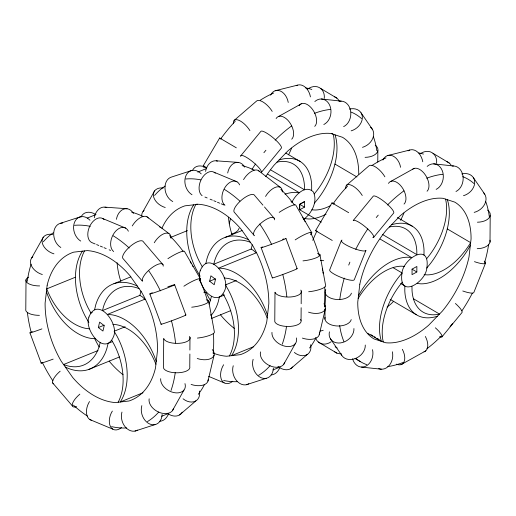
<?xml version="1.0" encoding="UTF-8"?>
<svg xmlns="http://www.w3.org/2000/svg" width="516" height="516" viewBox="0 0 516 516"><rect width="100%" height="100%" fill="white"/><g stroke="black" fill="none" stroke-linecap="round" stroke-linejoin="round"><path stroke-width="0.77" d="M311.658 190.314L311.683 185.302A58.089 33.83 -59.6 0 0 279.111 159.966M423.997 255.168L424.023 250.163A58.089 33.83 -59.6 0 0 391.45 224.821M26.019 279.736L25.8 309.142A13.242 5.45 0.4 0 0 39.416 315.334M189.869 354.034L189.772 366.753A13.242 5.45 0.4 0 1 178.259 372.758A13.242 5.45 0.4 0 1 163.495 367.927L163.714 338.522A13.242 5.45 0.4 0 0 179.62 343.282A13.242 5.45 0.4 0 0 189.507 336.413M189.894 350.061L189.991 337.348M301.054 320.43L301.15 307.71M301.183 303.737L301.273 291.024M304.492 207.122L299.68 204.297L299.693 209.799L304.492 207.122L304.537 201.601L299.693 204.349M324.97 319.23L325.048 308.8M325.067 306.394L325.17 292.765M377.777 162.056L377.86 150.827M416.831 271.984L416.876 266.462L412.071 269.139L412.032 274.66L416.831 271.984L412.02 269.152M490 242.152L490.2 215.688M98.343 327.544L99.62 322.132L104.213 325.641L102.936 331.053L98.343 327.544L104.213 325.164M209.625 281.22L210.902 275.808L215.495 279.317L214.217 284.729L209.625 281.22L215.495 278.84M207.974 381.047L214.101 355.111M319.256 334.723L325.383 308.787M94.57 309.768L95.737 304.859A58.089 37.584 67.9 0 1 137.308 286.09M205.852 263.444L207.019 258.535A58.089 37.584 67.9 0 1 248.589 239.766M100.194 342.572L99.046 346.855A53.954 34.907 67.9 0 1 63.565 364.541L98.04 350.532M139.088 288.618A53.954 34.907 67.9 0 0 103.606 306.298L102.458 310.58L139.868 295.378L141.016 291.101M211.476 296.249L210.328 300.531A53.954 34.907 67.9 0 1 208.961 304.118M250.376 242.294A53.954 34.907 67.9 0 0 214.895 259.974L213.74 264.257L251.15 249.054L252.305 244.778M341.353 240.598L329.672 269.933A13.242 2.741 21.7 0 0 341.063 277.395A13.242 2.741 21.7 0 0 354.286 279.685L365.967 250.35A13.242 2.741 21.7 0 1 351.144 247.403A13.242 2.741 21.7 0 1 342.005 240.095M485.543 263.089L473.862 292.424A13.242 2.741 21.7 0 1 462.781 290.985M291.759 202.704C294.849 195.222 305.588 184.167 313.373 191.946C317.985 201.685 311.606 213.437 303.66 219.403M31.721 257.877L43.338 237.173M143.003 211.554L154.619 190.849M172.363 410.768L183.98 390.064M283.645 364.444L295.262 343.74M204.613 166.642L203.24 165.804L219.655 138.017L236.322 147.821M316.953 231.503L315.579 230.658L331.994 202.878L348.661 212.682M314.257 193.952L317.572 189.765A53.954 31.424 -59.6 0 0 333.22 134.257L331.846 133.451M402.228 282.258L398.913 286.451A53.954 31.424 -59.6 0 0 383.265 341.953M426.597 258.813L429.912 254.62A53.954 31.424 -59.6 0 0 445.56 199.118M314.373 203.233L318.166 198.615A58.089 33.83 -59.6 0 0 335.019 134.844M426.713 268.094L430.505 263.476A58.089 33.83 -59.6 0 0 447.359 199.705M240.869 155.677L260.896 131.335A13.242 2.832 39.5 0 1 272.977 137.637A13.242 2.832 39.5 0 1 281.317 148.189L261.283 172.531A13.242 2.832 39.5 0 0 251.595 160.895A13.242 2.832 39.5 0 0 240.727 156.516M373.623 237.392L393.656 213.05A13.242 2.832 39.5 0 0 385.317 202.491A13.242 2.832 39.5 0 0 373.236 196.19L353.208 220.532A13.242 2.832 39.5 0 1 366.605 227.956A13.242 2.832 39.5 0 1 372.791 237.65M441.928 336.909L461.962 312.567A13.242 2.832 39.5 0 0 455.402 303.479M393.676 301.221L391.483 303.479A79.438 46.266 -59.6 0 1 387.084 307.065M234.122 120.441L256.4 101.201A13.242 5.424 49.2 0 1 272.209 111.391M346.462 185.296L368.74 166.055A13.242 5.424 49.2 0 1 384.884 176.807M179.581 414.935L195.886 400.88M290.863 368.611L307.168 354.557M278.704 116.416L301.718 103.587M304.537 201.601L299.731 204.278L299.693 209.799L321.294 222.151M391.044 181.271L414.058 168.442M401.016 364.664L425.771 350.861M197.763 172.086L206.568 168.513M87.217 218.113L96.015 214.533M197.254 203.988L195.783 204.588A53.954 34.907 67.9 0 0 199.531 261.812L202.369 266.927M170.493 237.483L187.366 230.626M75.349 277.247L46.737 288.87A53.954 34.907 67.9 0 0 85.972 328.408L89.726 328.84M225.215 237.373L242.088 230.517M113.933 283.697L130.806 276.84M90.861 312.844L92.325 312.251M144.796 299.228L107.386 314.431L111.579 314.754A58.089 37.584 67.9 0 1 156.232 361.516M236.431 280.452L225.428 284.922L228.453 290.147A58.089 37.584 67.9 0 1 231.542 355.679L253.543 346.739M125.149 326.77L114.146 331.246L117.171 336.471A58.089 37.584 67.9 0 1 120.254 402.003L142.996 392.76M224.505 294.978L219.371 297.068L218.197 301.97A58.089 37.584 67.9 0 1 211.083 315.463M112.488 341.605L108.089 343.392L106.915 348.294A58.089 37.584 67.9 0 1 65.351 367.07M211.741 318.366L230.813 310.613M88.72 369.456L119.531 356.937M272.932 369.94L279.537 367.257M161.65 416.264L168.255 413.58M191.849 170.461L171.957 176.911A13.242 10.081 72 0 0 164.972 188.14A13.242 10.081 72 0 0 172.776 201.562M60.675 223.228L80.567 216.785M246.338 384.749L266.23 378.299M135.057 431.073L154.948 424.623M275.189 90.726L297.371 85.179M387.529 155.587L409.71 150.04M290.979 201.44L292.34 201.524M311.806 209.831L315.212 210.031A53.954 31.424 -59.6 0 0 330.814 205.478M404.679 266.379L401.274 266.179A53.954 31.424 -59.6 0 0 358.181 298.429M424.146 274.693L427.551 274.893A53.954 31.424 -59.6 0 0 470.644 242.643L447.269 228.917M216.262 160.824L238.379 162.417M104.974 207.148L127.097 208.741M203.755 292.185L206.548 292.398M95.266 338.722L91.074 338.406A58.089 37.584 67.9 0 1 46.421 291.643M304.788 218.597L308.555 218.984A58.089 33.83 -59.6 0 0 326.08 214.172M417.128 283.458L420.895 283.845A58.089 33.83 -59.6 0 0 470.328 245.416M321.333 98.995L341.166 101.117M433.672 163.856L453.506 165.971M361.51 367.089L381.343 369.204M224.208 277.989L227.969 278.421A53.954 34.907 67.9 0 1 267.198 317.959M112.927 324.312L116.687 324.745A53.954 34.907 67.9 0 1 155.916 364.283M214.127 172.26L236.973 181.787M204.936 197.028L207.148 197.95M210.096 199.176L212.308 200.098M213.779 200.718L215.991 201.64M217.462 202.253L219.674 203.175M221.145 203.788L224.092 205.02M102.845 218.584L125.685 228.111M95.131 243.965L91.448 242.423A13.242 8.495 -67.3 0 1 90.255 225.253A13.242 8.495 -67.3 0 1 104.051 219.5M96.602 244.578L98.814 245.5M100.285 246.113L102.497 247.035M103.968 247.654L106.18 248.577M109.128 249.809L110.598 250.421M208.632 376.377L224.105 382.833M89.978 419.624L112.817 429.157M203.24 165.804L206.787 167.861M315.579 230.658L332.246 240.462M334.929 164.056L356.93 176.975M397.43 217.494L412.555 226.376M285.78 153.039L300.215 161.514M382.498 234.464L416.863 254.652L416.78 250.266A53.954 31.424 -59.6 0 0 389.328 227.008M270.842 170.009L304.524 189.798L304.434 185.405A53.954 31.424 -59.6 0 0 276.989 162.147M380.073 239.037L411.691 257.613L407.93 257.226A58.089 33.83 -59.6 0 0 358.497 295.655M267.733 174.176L299.351 192.752L295.591 192.365A58.089 33.83 -59.6 0 0 285.025 194.151M393.173 267.727L402.112 272.977L398.32 277.595A58.089 33.83 -59.6 0 0 381.459 341.366L367.715 333.291M400.706 283.478L404.828 285.903L404.802 290.908A58.089 33.83 -59.6 0 0 437.375 316.244M413.374 298.719L439.497 314.063A53.954 31.424 -59.6 0 1 412.045 290.805L411.962 286.412M390.148 299.351L416.27 314.695M251.15 249.054L253.479 250.421L256.078 252.905L218.668 268.107L222.86 268.43A58.089 37.584 67.9 0 1 267.514 315.192M370.888 334.684L372.952 335.897M374.326 336.703L375.7 337.509M377.08 338.322L379.137 339.528M335.103 346.784L337.167 347.997M355.04 358.491L360.536 361.722M139.868 295.378L142.19 296.745L145.286 299.699M433.04 153.342L449.172 162.985M320.7 88.488L336.832 98.124M318.308 342.018L336.845 353.105M333.368 203.717L331.994 202.878M221.029 138.862L219.655 138.017M258.252 170.467L280.259 187.282M146.97 216.791L168.977 233.606M262.934 205.149L254.652 195.487A13.242 4.631 -40.6 0 0 242.346 199.357A13.242 4.631 -40.6 0 0 234.045 211.928L253.711 234.89M264.482 206.961L274.319 218.442M163.037 264.766L143.371 241.81A13.242 4.631 -40.6 0 0 131.064 245.68A13.242 4.631 -40.6 0 0 122.763 258.252L142.429 281.214A13.242 4.631 -40.6 0 1 152.091 267.598A13.242 4.631 -40.6 0 1 163.204 266.172M52.729 382.975L72.395 405.931M210.67 300.77L209.877 299.648A79.438 51.394 67.9 0 1 206.129 292.669M220.513 314.702L221.435 316.011A79.438 51.394 67.9 0 0 234.354 328.447M99.388 347.094L98.595 345.972A79.438 51.394 67.9 0 1 94.493 338.277M109.231 361.026L110.153 362.335A79.438 51.394 67.9 0 0 123.072 374.771M473.411 177.691L484.743 194.197M361.071 112.836L372.404 129.335M330.363 338.715L341.695 355.221M311.793 232.703L295.803 205.168A13.242 2.154 -30.2 0 0 279.195 212.366M200.511 279.027L184.515 251.492A13.242 2.154 -30.2 0 0 167.913 258.684M200.169 276.241L196.77 270.365A58.089 37.584 67.9 0 1 193.681 204.826M88.887 322.565L85.488 316.689A58.089 37.584 67.9 0 1 82.399 251.15M223.08 293.985L225.685 298.7A53.954 34.907 67.9 0 1 229.433 355.924M111.798 340.308L114.404 345.023A53.954 34.907 67.9 0 1 118.151 402.248M91.087 313.251L88.249 308.136A53.954 34.907 67.9 0 1 84.501 250.911M285.916 238.405L297.145 268.636M261.128 247.654L272.358 277.885M174.634 284.729L185.863 314.96M149.846 293.978L161.076 324.209M29.947 332.859L41.177 363.09M319.933 254.627L325.635 285.496A13.242 3.07 -10.5 0 1 308.678 291.753M208.651 300.951L214.353 331.82A13.242 3.07 -10.5 0 1 197.396 338.077M185.263 315.05A13.242 0.471 -20.4 0 1 174.144 319.843A13.242 0.471 -20.4 0 1 161.321 323.983M170.525 285.903A13.242 0.471 -20.4 0 1 171.718 286.167A13.242 0.471 -20.4 0 1 154.503 292.617A13.242 0.471 -20.4 0 1 152.317 292.733M167.855 286.819A13.242 0.471 -20.4 0 1 169.906 286.109M116.403 219.319A13.242 9.617 -85.9 0 1 123.834 209.09A13.242 9.617 -85.9 0 1 133.457 213.463M94.286 217.726A13.242 9.617 -85.9 0 1 106.818 207.638M182.245 412.142A13.242 9.862 49.2 0 1 167.294 413.258M199.408 391.044A13.242 9.862 49.2 0 1 195.196 401.248A13.242 9.862 49.2 0 1 183.057 398.791M81.128 216.952A13.242 9.862 49.2 0 1 95.15 214.198M168.7 413.451A13.242 9.617 -85.9 0 1 159.857 421.237M208.135 379.75A13.242 7.463 13.3 0 1 191.114 384.42M212.257 349.571A13.242 7.463 13.3 0 1 211.521 358.181A13.242 7.463 13.3 0 1 197.241 358.485M126.536 427.958A105.915 68.525 67.9 0 1 111.566 426.629M87.346 416.031A105.915 68.525 67.9 0 1 73.44 405.157M52.864 380.827A105.915 68.525 67.9 0 1 42.622 363.019M31.16 332.259A105.915 68.525 67.9 0 1 27.38 312.554M27.296 281.362A105.915 68.525 67.9 0 1 31.128 264.192M43.325 241.765A105.915 68.525 67.9 0 1 53.245 232.839M74.51 225.318A105.915 68.525 67.9 0 1 90.306 226.356M113.23 235.806A105.915 68.525 67.9 0 1 129.213 248.002M148.898 271.01A105.915 68.525 67.9 0 1 160.386 290.85M171.493 320.894A105.915 68.525 67.9 0 1 175.55 342.998M175.253 372.584A105.915 68.525 67.9 0 1 171.002 390.515M158.805 412A105.915 68.525 67.9 0 1 147.408 421.598M131.638 212.121A105.915 68.525 67.9 0 1 142.945 216.417M159.444 226.711A105.915 68.525 67.9 0 1 160.65 227.659M169.558 235.593A105.915 68.525 67.9 0 1 183.103 251.292M190.21 261.831A105.915 68.525 67.9 0 1 191.043 263.192M192.262 265.25A105.915 68.525 67.9 0 1 193.029 266.591M199.492 279.246A105.915 68.525 67.9 0 1 207.832 301.776M210.889 314.289A105.915 68.525 67.9 0 1 211.192 315.844M211.334 316.611A105.915 68.525 67.9 0 1 211.618 318.204M213.43 333.362A105.915 68.525 67.9 0 1 213.134 353.376M204.368 384.736A105.915 68.525 67.9 0 1 198.267 394.314M113.662 251.544A13.242 8.495 -67.3 0 1 114.384 232.755A13.242 8.495 -67.3 0 1 128.381 231.213M120.847 281.355A53.954 34.907 67.9 0 1 117.106 262.754M183.902 286.219A13.242 2.154 -30.2 0 1 197.235 279.233A13.242 2.154 -30.2 0 1 199.215 281.007M154.258 242.752A13.242 6.798 -52.6 0 1 165.049 233.348A13.242 6.798 -52.6 0 1 171.015 238.295M132.257 225.937A13.242 6.798 -52.6 0 1 148.253 218.029M91.338 420.218A13.242 8.495 -67.3 0 1 89.5 401.545M121.492 427.577A13.242 8.495 -67.3 0 1 110.553 426.726A13.242 8.495 -67.3 0 1 112.34 411.078M206.219 299.867A13.242 3.07 -10.5 0 1 206.258 303.524A13.242 3.07 -10.5 0 1 191.694 307.201M80.728 241.069A13.242 10.081 72 0 1 74.672 221.983A13.242 10.081 72 0 1 89.945 220.222M60.836 247.512A13.242 10.081 72 0 1 53.728 232.787A13.242 10.081 72 0 1 62.668 223.035M39.642 285.929A13.242 5.45 0.4 0 1 27.425 282.923A13.242 5.45 0.4 0 1 28.58 277.131M53.548 383.859A13.242 4.631 -40.6 0 1 60.166 371.204M76.71 406.724A13.242 4.631 -40.6 0 1 72.382 403.963A13.242 4.631 -40.6 0 1 79.838 394.166M173.453 408.691A13.242 8.972 29.3 0 1 159.16 412.329A13.242 8.972 29.3 0 1 149.163 398.803M184.973 383.601A13.242 8.972 29.3 0 1 173.995 392.605A13.242 8.972 29.3 0 1 160.682 378.705M53.941 253.84A13.242 8.972 29.3 0 1 42.08 241.533A13.242 8.972 29.3 0 1 52.8 234.399M42.331 274.538A13.242 8.972 29.3 0 1 31.682 266.295A13.242 8.972 29.3 0 1 32.837 256.736M137.508 430.105A13.242 10.081 72 0 1 125.375 427.074A13.242 10.081 72 0 1 121.957 412.078M162.101 414.496A13.242 10.081 72 0 1 149.692 423.984A13.242 10.081 72 0 1 141.848 405.628M41.919 328.885A13.242 0.471 -20.4 0 1 31.179 332.588A13.242 0.471 -20.4 0 1 32.276 331.665M53.148 359.117A13.242 0.471 -20.4 0 1 42.389 362.38M296.545 268.733A13.242 0.471 -20.4 0 1 285.425 273.519A13.242 0.471 -20.4 0 1 272.603 277.66M285.322 238.495A13.242 0.471 -20.4 0 1 272.571 243.887A13.242 0.471 -20.4 0 1 262.45 246.906M282.581 239.327A13.242 0.471 -20.4 0 1 283.923 238.895M227.685 172.995A13.242 9.617 -85.9 0 1 235.115 162.766A13.242 9.617 -85.9 0 1 244.739 167.139M205.568 171.402A13.242 9.617 -85.9 0 1 217.494 161.095M292.798 366.908A13.242 9.862 49.2 0 1 278.034 366.521M310.69 344.72A13.242 9.862 49.2 0 1 306.478 354.924A13.242 9.862 49.2 0 1 294.339 352.467M192.41 170.628A13.242 9.862 49.2 0 1 206.432 167.874M279.982 367.128A13.242 9.617 -85.9 0 1 271.139 374.913M319.346 332.755A13.242 7.463 13.3 0 1 302.395 338.096M323.971 303.743A13.242 7.463 13.3 0 1 322.539 312.012A13.242 7.463 13.3 0 1 308.523 312.161M237.012 381.672A105.915 68.525 67.9 0 1 223.628 380.479M154.606 195.441A105.915 68.525 67.9 0 1 165.191 186.076M185.792 178.994A105.915 68.525 67.9 0 1 200.814 179.871M224.512 189.482A105.915 68.525 67.9 0 1 239.908 201.137M259.729 224.028A105.915 68.525 67.9 0 1 271.668 244.526M282.774 274.57A105.915 68.525 67.9 0 1 286.832 296.681M286.535 326.26A105.915 68.525 67.9 0 1 282.284 344.191M270.087 365.676A105.915 68.525 67.9 0 1 258.69 375.274M242.133 165.584A105.915 68.525 67.9 0 1 254.227 170.093M280.839 189.269A105.915 68.525 67.9 0 1 294.384 204.968M302.737 217.552A105.915 68.525 67.9 0 1 305.079 221.628M310.774 232.922A105.915 68.525 67.9 0 1 319.114 255.452M322.326 268.746A105.915 68.525 67.9 0 1 322.616 270.287M322.9 271.88A105.915 68.525 67.9 0 1 323.171 273.48M324.712 287.038A105.915 68.525 67.9 0 1 324.422 307.052M315.998 337.728A105.915 68.525 67.9 0 1 309.555 347.99M213.598 353.254A79.438 51.394 67.9 0 0 226.634 356.246L240.25 354.673A79.438 51.394 67.9 0 0 266.778 321.649L268.83 303.718A79.438 51.394 67.9 0 0 252.75 245.661L241.191 229.298A79.438 51.394 67.9 0 0 198.589 204.265L184.973 205.832A79.438 51.394 67.9 0 0 161.889 228.388M224.944 205.22A13.242 8.495 -67.3 0 1 225.666 186.431A13.242 8.495 -67.3 0 1 239.663 184.889M202.104 195.693A13.242 8.495 -67.3 0 1 201.82 178.433A13.242 8.495 -67.3 0 1 215.333 173.176M232.135 235.032A53.954 34.907 67.9 0 1 228.453 217.223M295.184 239.895A13.242 2.154 -30.2 0 1 308.516 232.91A13.242 2.154 -30.2 0 1 310.497 234.683M265.54 196.428A13.242 6.798 -52.6 0 1 276.337 187.024A13.242 6.798 -52.6 0 1 282.297 191.978M243.539 179.613A13.242 6.798 -52.6 0 1 259.535 171.705M232.78 381.253A13.242 8.495 -67.3 0 1 221.841 380.402A13.242 8.495 -67.3 0 1 223.621 364.754M317.501 253.543A13.242 3.07 -10.5 0 1 317.54 257.2A13.242 3.07 -10.5 0 1 302.982 260.877M192.01 194.745A13.242 10.081 72 0 1 185.954 175.659A13.242 10.081 72 0 1 201.234 173.898M284.735 362.367A13.242 8.972 29.3 0 1 270.049 365.838A13.242 8.972 29.3 0 1 260.586 351.899M296.429 337.941A13.242 8.972 29.3 0 1 284.877 346.197A13.242 8.972 29.3 0 1 271.964 332.381M165.223 207.516A13.242 8.972 29.3 0 1 153.387 195.532A13.242 8.972 29.3 0 1 163.282 187.966M141.765 216.101A13.242 8.972 29.3 0 1 144.125 210.412M248.789 383.781A13.242 10.081 72 0 1 236.657 380.75A13.242 10.081 72 0 1 233.238 365.754M273.383 368.172A13.242 10.081 72 0 1 260.973 377.66A13.242 10.081 72 0 1 253.13 359.304M300.57 319.494A13.242 5.45 0.4 0 1 290.682 326.364A13.242 5.45 0.4 0 1 274.776 321.603L274.996 292.198A13.242 5.45 0.4 0 0 290.901 296.958A13.242 5.45 0.4 0 0 300.796 290.089M254.582 235.735A13.242 4.631 -40.6 0 1 262.012 222.312A13.242 4.631 -40.6 0 1 274.486 219.848M427.171 166.391A13.242 10.41 -83.9 0 1 442.302 170.732A13.242 10.41 -83.9 0 1 436.149 189.385M452.139 166.042A13.242 10.41 -83.9 0 1 462.987 176.066A13.242 10.41 -83.9 0 1 455.983 191.5M487.575 210.07A13.242 7.579 0.4 0 1 489.026 217.952A13.242 7.579 0.4 0 1 477.423 222.209M490 240.172A13.242 7.579 0.4 0 1 477.223 248.673M435.369 327.815A13.242 2.832 39.5 0 1 439.542 336.767M365.27 345.043A13.242 10.385 -34.5 0 1 355.143 358.601A13.242 10.385 -34.5 0 1 341.095 353.995M353.931 328.544A13.242 10.385 -34.5 0 1 340.573 342.908A13.242 10.385 -34.5 0 1 329.427 331.827M461.781 173.937A13.242 10.385 -34.5 0 1 474.675 181.606A13.242 10.385 -34.5 0 1 463.497 195.706M483.453 192.616A13.242 10.385 -34.5 0 1 484.892 203.781A13.242 10.385 -34.5 0 1 474.178 212.386M392.366 351.789A13.242 10.41 -83.9 0 1 389.393 365.244A13.242 10.41 -83.9 0 1 378.686 368.618M372.533 349.667A13.242 10.41 -83.9 0 1 365.567 366.289A13.242 10.41 -83.9 0 1 352.583 358.755M484.24 261.109A13.242 2.741 21.7 0 1 474.462 261.657M351.222 319.623A13.242 7.579 0.4 0 1 336.168 325.918A13.242 7.579 0.4 0 1 325.035 317.25M351.422 293.159A13.242 7.579 0.4 0 1 335.232 299.325A13.242 7.579 0.4 0 1 325.77 289.502M312.773 240.346A105.915 61.688 -59.6 0 1 316.895 231.045M332.968 203.846A105.915 61.688 -59.6 0 1 347.597 186.057M372.036 165.436A105.915 61.688 -59.6 0 1 385.974 157.896M418.805 152.923A105.915 61.688 -59.6 0 1 423.423 154.071M462.755 176.653A105.915 61.688 -59.6 0 1 473.875 183.457M485.814 201.788A105.915 61.688 -59.6 0 1 489.245 216.281M488.684 244.171A105.915 61.688 -59.6 0 1 484.524 262.947M472.34 293.191A105.915 61.688 -59.6 0 1 461.897 310.864M452.59 323.506A105.915 61.688 -59.6 0 1 450.055 326.57M441.315 336.09A105.915 61.688 -59.6 0 1 426.906 348.745M402.815 362.574A105.915 61.688 -59.6 0 1 387.71 366.586M366.799 364.689A105.915 61.688 -59.6 0 1 356.137 358.626M343.895 341.56A105.915 61.688 -59.6 0 1 339.683 325.57M339.799 299.332A105.915 61.688 -59.6 0 1 344.295 278.118M348.726 265.089A105.915 61.688 -59.6 0 1 349.893 262.147M355.763 249.293A105.915 61.688 -59.6 0 1 367.818 228.891M376.235 217.559A105.915 61.688 -59.6 0 1 378.247 215.12M387.51 204.981A105.915 61.688 -59.6 0 1 403.886 190.868M426.738 178.214A105.915 61.688 -59.6 0 1 442.722 174.292M382.904 160.031A13.242 9.346 76 0 1 392.586 155.832A13.242 9.346 76 0 1 400.597 167.3M408.053 150.872A13.242 9.346 76 0 1 422.778 161.76M403.938 213.005A53.954 31.424 -59.6 0 1 400.564 220.313M402.338 349.3A13.242 7.643 60.9 0 1 404.183 361.548A13.242 7.643 60.9 0 1 396.546 364.154M425.352 336.471A13.242 7.643 60.9 0 1 424.029 351.835M388.458 183.399A13.242 7.643 60.9 0 1 401.674 186.863A13.242 7.643 60.9 0 1 404.054 204.072M412.342 169.467A13.242 7.643 60.9 0 1 425.358 174.963A13.242 7.643 60.9 0 1 427.067 191.243M420.192 153.833A13.242 10.765 -59.1 0 1 431.879 152.549A13.242 10.765 -59.1 0 1 436.607 163.237M446.733 161.585A13.242 10.765 -59.1 0 1 451.081 165.107M323.216 330.272A13.242 9.294 -14.5 0 1 319.856 331.085M341.108 353.731A13.242 10.765 -59.1 0 1 334.439 351.654M331.117 341.779A13.242 10.765 -59.1 0 1 315.476 337.838M323.738 260.696A13.242 5.341 12 0 1 320.384 260.328M345.797 188.624A13.242 5.424 49.2 0 1 351.202 185.147A13.242 5.424 49.2 0 1 362.264 195.487M314.831 101.529A13.242 10.41 -83.9 0 1 329.963 105.87A13.242 10.41 -83.9 0 1 323.809 124.524M339.115 101.31A13.242 10.41 -83.9 0 1 350.577 110.792A13.242 10.41 -83.9 0 1 343.643 126.646M375.235 145.215A13.242 7.579 0.4 0 1 376.686 153.097A13.242 7.579 0.4 0 1 365.083 157.348M349.442 109.082A13.242 10.385 -34.5 0 1 362.335 116.751A13.242 10.385 -34.5 0 1 351.157 130.851M370.598 127.304A13.242 10.385 -34.5 0 1 372.836 138.262A13.242 10.385 -34.5 0 1 362.49 147.35M239.076 228.298A13.242 7.579 0.4 0 1 231.632 233.993M203.878 167.616A105.915 61.688 -59.6 0 1 204.555 166.184M220.629 138.985A105.915 61.688 -59.6 0 1 235.257 121.196M260.354 100.156A105.915 61.688 -59.6 0 1 273.635 93.035M305.678 87.926A105.915 61.688 -59.6 0 1 311.825 89.462M351.138 112.082A105.915 61.688 -59.6 0 1 361.535 118.603M373.474 136.934A105.915 61.688 -59.6 0 1 376.803 150.646M229.278 223.867A105.915 61.688 -59.6 0 1 230.504 218.61M251.995 169.332A105.915 61.688 -59.6 0 1 255.478 164.036M263.895 152.704A105.915 61.688 -59.6 0 1 265.908 150.266M275.17 140.12A105.915 61.688 -59.6 0 1 291.546 126.007M314.399 113.359A105.915 61.688 -59.6 0 1 330.382 109.431M358.73 174.098A79.438 46.266 -59.6 0 0 342.476 137.282L330.82 133.476A79.438 46.266 -59.6 0 0 287.883 150.93L274.17 165.055A79.438 46.266 -59.6 0 0 265.727 176.536M270.565 95.176A13.242 9.346 76 0 1 280.246 90.977A13.242 9.346 76 0 1 288.257 102.445M296.249 85.682A13.242 9.346 76 0 1 310.439 96.898M291.598 148.144A53.954 31.424 -59.6 0 1 288.56 154.794M334.523 203.272A53.954 31.424 -59.6 0 1 333.323 204.033M276.118 118.538A13.242 7.643 60.9 0 1 289.334 122.008A13.242 7.643 60.9 0 1 291.714 139.21M299.132 105.709A13.242 7.643 60.9 0 1 312.354 109.179A13.242 7.643 60.9 0 1 314.728 126.381M307.317 89.378A13.242 10.765 -59.1 0 1 319.288 87.552A13.242 10.765 -59.1 0 1 324.267 98.382M334.394 96.731A13.242 10.765 -59.1 0 1 339.451 101.542M233.458 123.763A13.242 5.424 49.2 0 1 238.863 120.286A13.242 5.424 49.2 0 1 249.925 130.632M47.162 285.18L45.105 303.118A79.438 51.394 67.9 0 0 61.185 361.174L72.743 377.538A79.438 51.394 67.9 0 0 115.352 402.57L128.968 400.997A79.438 51.394 67.9 0 0 155.49 367.973L157.548 350.042A79.438 51.394 67.9 0 0 141.468 291.985L129.909 275.621A79.438 51.394 67.9 0 0 87.301 250.589L73.691 252.156A79.438 51.394 67.9 0 0 47.162 285.18M88.913 317.088C83.734 330.272 105.412 357.343 113.739 336.064C118.919 322.881 97.24 295.816 88.913 317.088M200.195 270.765C195.016 283.948 216.694 311.019 225.021 289.74C230.201 276.557 208.529 249.492 200.195 270.765M359.813 284.181L357.756 302.118A79.438 46.266 -59.6 0 0 374.003 338.928L385.658 342.74A79.438 46.266 -59.6 0 0 428.603 325.28L442.315 311.154A79.438 46.266 -59.6 0 0 469.012 256.891L471.069 238.953A79.438 46.266 -59.6 0 0 454.815 202.143L443.16 198.331A79.438 46.266 -59.6 0 0 400.223 215.791L386.51 229.91A79.438 46.266 -59.6 0 0 359.813 284.181M401.9 273.661C398.604 299.538 426.293 281.981 426.925 267.411C430.221 241.533 402.532 259.09 401.9 273.661"/></g></svg>
